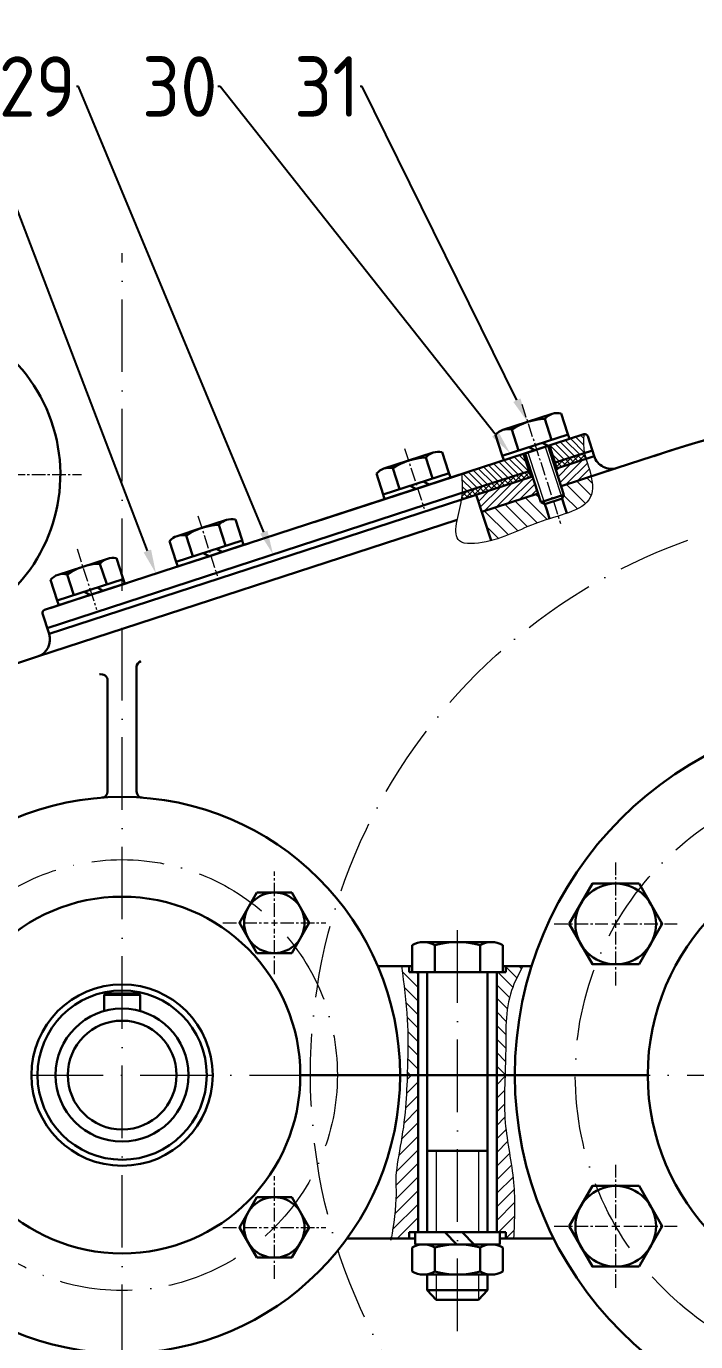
# Model space of a CAD drawing. Header units: millimetres. Extents: x -1 to 1843, y 0 to 1207.
# Drawn here: x 227.9 to 338.7, y 582.3 to 799.8 of the extents above; entities that cross this region are included whole.
import ezdxf
from ezdxf import colors
from ezdxf.entities.mleader import LeaderData, LeaderLine
from ezdxf.math import Vec2, Vec3

# ---------------------------------------------------------------- set-up
doc = ezdxf.new("R2010")
doc.units = ezdxf.units.MM
doc.linetypes.add('ACAD_ISO10W100', pattern=[18, 12, -3, 0, -3])
doc.linetypes.add('CENTER2', pattern=[1.125, 0.75, -0.125, 0.125, -0.125])
for name, color, linetype, lineweight in [('Axe', 7, 'ACAD_ISO10W100', 13), ('Hasuri', 7, 'Continuous', 13), ('Thick', 7, 'Continuous', 30), ('Thin', 7, 'Continuous', 13)]:
    doc.layers.add(name, color=color, linetype=linetype, lineweight=lineweight)
doc.styles.get("Standard").update_dxf_attribs({"font": 'isocp.shx'})
doc.dimstyles.get("Standard").update_dxf_attribs({"dimtxt": 1, "dimasz": 4, "dimexe": 0.18, "dimexo": 0.0625, "dimgap": 0.09, "dimtad": 1, "dimtoh": 1, "dimdec": 1, "dimzin": 0, "dimdsep": 46, "dimtxsty": 'Standard', "dimcen": 0.09, "dimadec": 0, "dimazin": 0, "dimtfac": 1, "dimtdec": 1, "dimtofl": 0, "dimtmove": 0, "dimatfit": 3, "dimfxl": 1, "dimtolj": 1, "dimtzin": 0, "dimarcsym": 1})
pattern_1 = [(135, (-192.2445669154448, -495.1066560263505), (-1.122532015133644, -1.122532015133644), [])]

# ---------------------------------------------------------------- blocks, each defined once
blk = doc.blocks.new('*U15')
at = {"layer": 'Axe', "color": 0, "linetype": 'CENTER2', "ltscale": 3, "transparency": 16777216}
for p, q in [((0, 5.4), (0, 30.5)), ((-30.5, 0), (-5.399999999999999, 0)), ((5.4, 0), (30.5, 0)), ((0, -30.5), (0, -5.399999999999999))]:
    blk.add_line(p, q, dxfattribs=at)
at = {"layer": 'Axe', "color": 0, "linetype": 'Continuous', "ltscale": 3, "transparency": 16777216}
for p, q in [((0, -2.7), (0, 2.7)), ((-2.7, 0), (2.7, 0))]:
    blk.add_line(p, q, dxfattribs=at)
blk = doc.blocks.new('*U25')
at = {"layer": 'Axe', "color": 0, "linetype": 'CENTER2', "ltscale": 3, "transparency": 16777216}
blk.add_line((-1.615517730385601, 5.006519408577021), (1.615517730385601, -5.006519408577135), dxfattribs=at)
blk = doc.blocks.new('*U26')
at = {"layer": 'Axe', "color": 0, "linetype": 'CENTER2', "ltscale": 3, "transparency": 16777216}
blk.add_line((-1.611282950494711, 4.951827578646411), (4.811352976137756, -14.7863479536767), dxfattribs=at)
blk = doc.blocks.new('*U27')
at = {"layer": 'Axe', "color": 0, "linetype": 'CENTER2', "ltscale": 3, "transparency": 16777216}
blk.add_line((-1.611282950494797, 4.951827578646269), (1.611282950494797, -4.951827578646269), dxfattribs=at)
blk = doc.blocks.new('*U28')
at = {"layer": 'Axe', "color": 0, "linetype": 'CENTER2', "ltscale": 3, "transparency": 16777216}
blk.add_line((-1.611282950494567, 4.951827578646439), (1.611282950494567, -4.951827578646439), dxfattribs=at)
blk = doc.blocks.new('*U29')
at = {"layer": 'Axe', "color": 0, "linetype": 'CENTER2', "ltscale": 3, "transparency": 16777216}
for p, q in [((0, 1), (0, 8.5)), ((-8.5, 0), (-1, 0)), ((1, 0), (8.5, 0)), ((0, -8.5), (0, -1))]:
    blk.add_line(p, q, dxfattribs=at)
at = {"layer": 'Axe', "color": 0, "linetype": 'Continuous', "ltscale": 3, "transparency": 16777216}
for p, q in [((-0.5, 0), (0.5, 0)), ((0, -0.5), (0, 0.5))]:
    blk.add_line(p, q, dxfattribs=at)
blk = doc.blocks.new('*U31')
at = {"layer": 'Axe', "color": 0, "linetype": 'CENTER2', "ltscale": 3, "transparency": 16777216}
for p, q in [((0, 1), (0, 8.5)), ((-8.5, 0), (-1, 0)), ((1, 0), (8.5, 0)), ((0, -8.5), (0, -1))]:
    blk.add_line(p, q, dxfattribs=at)
at = {"layer": 'Axe', "color": 0, "linetype": 'Continuous', "ltscale": 3, "transparency": 16777216}
for p, q in [((-0.5, 0), (0.5, 0)), ((0, -0.5), (0, 0.5))]:
    blk.add_line(p, q, dxfattribs=at)
blk = doc.blocks.new('*U35')
at = {"layer": 'Axe', "color": 0, "linetype": 'CENTER2', "ltscale": 3, "transparency": 16777216}
for p, q in [((0, 1.334716033798956), (0, 10.17358016899478)), ((-10.17358016899478, 0), (-1.334716033798955, 0)), ((1.334716033798956, 0), (10.17358016899478, 0)), ((0, -10.17358016899478), (0, -1.334716033798955))]:
    blk.add_line(p, q, dxfattribs=at)
at = {"layer": 'Axe', "color": 0, "linetype": 'Continuous', "ltscale": 3, "transparency": 16777216}
for p, q in [((-0.6673580168994779, 0), (0.6673580168994779, 0)), ((0, -0.6673580168994779), (0, 0.6673580168994779))]:
    blk.add_line(p, q, dxfattribs=at)
blk = doc.blocks.new('*U37')
at = {"layer": 'Axe', "color": 0, "linetype": 'CENTER2', "ltscale": 3, "transparency": 16777216}
for p, q in [((0, 1.334716033798956), (0, 10.17358016899478)), ((-10.17358016899478, 0), (-1.334716033798955, 0)), ((1.334716033798956, 0), (10.17358016899478, 0)), ((0, -10.17358016899478), (0, -1.334716033798955))]:
    blk.add_line(p, q, dxfattribs=at)
at = {"layer": 'Axe', "color": 0, "linetype": 'Continuous', "ltscale": 3, "transparency": 16777216}
for p, q in [((-0.6673580168994779, 0), (0.6673580168994779, 0)), ((0, -0.6673580168994779), (0, 0.6673580168994779))]:
    blk.add_line(p, q, dxfattribs=at)
blk = doc.blocks.new('*D70')
at = {"layer": 'Defpoints', "color": 0, "transparency": 16777216}
for p in [(506.0774330845552, 802.2925230239086), (146.6234330845552, 630.8622848696036), (506.0774330845552, 630.8622848696036)]:
    blk.add_point(p, dxfattribs=at)
at = {"layer": 'Thin', "color": 0, "lineweight": -2, "transparency": 16777216}
for p, q in [((146.6234330845552, 630.9247848696036), (146.6234330845552, 802.4725230239087)), ((150.6234330845552, 802.2925230239086), (502.0774330845552, 802.2925230239086)), ((506.0774330845552, 630.9247848696036), (506.0774330845552, 802.4725230239087))]:
    blk.add_line(p, q, dxfattribs=at)
at = {"layer": 'Thin', "color": 0, "transparency": 16777216}
for points in [[(150.6234330845552, 802.9591896905753), (150.6234330845552, 801.625856357242), (146.6234330845552, 802.2925230239086)], [(502.0774330845552, 802.9591896905753), (502.0774330845552, 801.625856357242), (506.0774330845552, 802.2925230239086)]]:
    blk.add_solid(points, dxfattribs=at)
at = {"layer": 'Thin', "color": 0, "transparency": 16777216, "insert": (326.3504330845552, 807.4916635423261), "char_height": 10, "attachment_point": 5}
blk.add_mtext('\\A1;{\\fArial|b0|i0|c0|p34;359.5}', dxfattribs=at)

msp = doc.modelspace()

# ---------------------------------------------------------------- hatches: boundary and pattern name
at = {"layer": 'Hasuri', "transparency": 33554687}
h = msp.add_hatch(dxfattribs=at)
h.set_pattern_fill('ANSI31', color=256, scale=0.25, angle=90)
h.set_pattern_definition([(135, (0, 0), (-0.5612660075668221, -0.5612660075668221), [])])
edge = h.paths.add_edge_path()
edge.add_line((310.2136320002685, 729.0998613837157), (299.9877439163129, 725.7724436047937))
edge.add_spline(control_points=[(299.9877439163129, 725.7724436047938), (300.0652443138713, 724.7665233577814), (300.1427447114298, 723.7606031107689), (300.0696606306604, 722.6442742019997)], knot_values=[41.55579461705796, 41.55579461705796, 41.55579461705796, 41.55579461705796, 44.76450767263875, 44.76450767263875, 44.76450767263875, 44.76450767263875], degree=3, periodic=0)
edge.add_line((300.0696606306604, 722.6442742019996), (302.0499295945315, 723.2886370292997))
edge.add_line((302.0499295945315, 723.2886370292997), (311.1419005023975, 726.2470877179729))
edge.add_line((311.1419005023975, 726.2470877179729), (310.2136320002685, 729.0998613837157))
edge = h.paths.add_edge_path()
edge.add_spline(control_points=[(320.2061041434258, 729.6953852684478), (320.1990303095045, 729.7423582962881), (320.1706877550665, 729.9448826225623), (320.1518625956787, 730.1496343038442), (320.1419433706276, 730.3078519442629)], knot_values=[2.024063919530851, 2.024063919530851, 2.024063919530851, 2.024063919530851, 2.169793258895696, 2.650995802774599, 2.650995802774599, 2.650995802774599, 2.650995802774599], degree=3, periodic=0)
edge.add_spline(control_points=[(320.1419433706276, 730.3078519442629), (320.1290563877121, 730.5134071180282), (320.1238156906218, 730.7207517512974), (320.1238595630483, 730.9293331318397)], knot_values=[1.398889177564091, 1.398889177564091, 1.398889177564091, 1.398889177564091, 2.024063919530851, 2.024063919530851, 2.024063919530851, 2.024063919530851], degree=3, periodic=0)
edge.add_spline(control_points=[(320.1238595630483, 730.9293331318397), (320.1239103847818, 731.1709533971211), (320.1310524966358, 731.4142332363174), (320.141614756587, 731.6583134924291)], knot_values=[0.6746879731776103, 0.6746879731776103, 0.6746879731776103, 0.6746879731776103, 1.398889177564091, 1.398889177564091, 1.398889177564091, 1.398889177564091], degree=3, periodic=0)
edge.add_spline(control_points=[(320.141614756587, 731.6583134924291), (320.1514548807341, 731.8857061179748), (320.1642634728274, 732.1137934537758), (320.1770720649207, 732.3418807895769)], knot_values=[0, 0, 0, 0, 0.6746879731776103, 0.6746879731776103, 0.6746879731776103, 0.6746879731776103], degree=3, periodic=0)
edge.add_line((320.1770720649207, 732.3418807895769), (317.7988426758249, 731.5680249946902))
edge.add_line((317.7988426758249, 731.5680249946902), (314.4927924988824, 730.4922641369094))
edge.add_line((314.4927924988824, 730.4922641369094), (315.4210610010121, 727.639490471167))
edge.add_line((315.4210610010121, 727.639490471167), (320.2927831188196, 729.2247077799885))
edge.add_spline(control_points=[(320.2927831188196, 729.2247077799884), (320.2591294952068, 729.3808601115763), (320.22987481697, 729.5375386858722), (320.2061041434258, 729.6953852684478)], knot_values=[2.650995802774599, 2.650995802774599, 2.650995802774599, 2.650995802774599, 3.140699772421872, 3.140699772421872, 3.140699772421872, 3.140699772421872], degree=3, periodic=0)
h = msp.add_hatch(dxfattribs=at)
h.set_pattern_fill('ANSI37', color=256, scale=0.2, angle=90)
h.set_pattern_definition([(135, (0, 0), (-0.4490128060534577, -0.4490128060534577), []), (225, (0, 0), (0.4490128060534576, -0.4490128060534577), [])])
edge = h.paths.add_edge_path()
edge.add_line((311.1419005023975, 726.2470877179729), (302.0499295945315, 723.2886370292997))
edge.add_line((302.0499295945315, 723.2886370292997), (300.0696606306604, 722.6442742019996))
edge.add_spline(control_points=[(300.0696606306604, 722.6442742019996), (300.0466616204253, 722.292973895172), (300.0087500254698, 721.9307396691208), (299.9512329676046, 721.5541307017484)], knot_values=[40.54603676514439, 40.54603676514439, 40.54603676514439, 40.54603676514439, 41.55579461705715, 41.55579461705796, 41.55579461705796, 41.55579461705796], degree=3, periodic=0)
edge.add_line((299.9512329676047, 721.5541307017489), (302.3593524285746, 722.3377124740521))
edge.add_line((302.3593524285746, 722.3377124740521), (311.4513233364406, 725.2961631627253))
edge.add_line((311.4513233364406, 725.2961631627253), (311.1419005023975, 726.2470877179729))
edge = h.paths.add_edge_path()
edge.add_spline(control_points=[(320.5486135524112, 728.256344709391), (320.4509089597569, 728.5806704558795), (320.3624267570743, 728.9015622958993), (320.2927831188197, 729.2247077799884)], knot_values=[3.140699772421872, 3.140699772421872, 3.140699772421872, 3.140699772421872, 4.154105238244142, 4.154105238244142, 4.154105238244142, 4.154105238244142], degree=3, periodic=0)
edge.add_line((320.2927831188196, 729.2247077799885), (315.4210610010121, 727.639490471167))
edge.add_line((315.4210610010121, 727.639490471167), (315.7304838350556, 726.6885659159191))
edge.add_line((315.7304838350556, 726.6885659159191), (320.5486135524049, 728.2563447094125))
h = msp.add_hatch(dxfattribs=at)
h.set_pattern_fill('ANSI31', color=256, scale=0.29)
h.set_pattern_definition([(45, (-192.2445669154448, -495.1066560263505), (-0.6510685687775137, 0.6510685687775137), [])])
h.paths.add_polyline_path([(311.6890544752524, 725.373518871236), (302.3593524285746, 722.3377124740518), (303.2876209307037, 719.4849388083092), (312.6173229773815, 722.5207452054931)])
edge = h.paths.add_edge_path()
edge.add_spline(control_points=[(321.3848029480754, 725.3736092786487), (321.2535394201103, 725.9683999853771), (320.9625474875662, 726.9684206139309), (320.6587691041435, 727.8906885966651), (320.5486135524112, 728.256344709391)], knot_values=[4.154105238244228, 4.154105238244228, 4.154105238244228, 4.154105238244228, 5.859330145824471, 7.001878670755911, 7.001878670755911, 7.001878670755911, 7.001878670755911], degree=3, periodic=0)
edge.add_line((320.5486135524046, 728.2563447094124), (315.4927526962427, 726.6112102074082))
edge.add_line((315.4927526962427, 726.6112102074082), (316.4210211983719, 723.7584365416653))
edge.add_line((316.4210211983719, 723.7584365416653), (321.3848029480754, 725.3736092786489))
h = msp.add_hatch(dxfattribs=at)
h.set_pattern_fill('ANSI31', color=256, scale=0.5, angle=90)
h.set_pattern_definition(pattern_1)
edge = h.paths.add_edge_path()
edge.add_line((314.0210537571343, 719.8226829567723), (313.390880062489, 720.1434338173744))
edge.add_line((313.390880062489, 720.1434338173744), (312.6173229773815, 722.5207452054931))
edge.add_line((312.6173229773815, 722.5207452054931), (303.2876209307037, 719.4849388083092))
edge.add_line((303.2876209307037, 719.4849388083092), (304.8258554159802, 714.7576052606671))
edge.add_spline(control_points=[(304.8258554159801, 714.7576052606671), (308.0249885558196, 715.5729877575193), (310.4369781012227, 717.1032895973758), (314.0839932511975, 718.2374029853188), (314.4961762466351, 718.3625268457536)], knot_values=[18.2220987055306, 18.2220987055306, 18.2220987055306, 18.2220987055306, 27.35692501569666, 28.49831829840879, 28.49831829840879, 28.49831829840879, 28.49831829840879], degree=3, periodic=0)
edge.add_line((314.496176246635, 718.3625268457536), (314.4323031662685, 718.5588228971671))
edge.add_line((314.4323031662685, 718.5588228971671), (314.0210537571343, 719.8226829567723))
edge = h.paths.add_edge_path()
edge.add_spline(control_points=[(317.3579644780539, 719.2630916010562), (319.2863761819514, 719.9479852918639), (321.8904617597806, 721.3280722874724), (321.6244194005632, 724.2878420337142), (321.3848029480754, 725.3736092786487)], knot_values=[7.001878670755911, 7.001878670755911, 7.001878670755911, 7.001878670755911, 12.48035590761282, 15.59317749166373, 15.59317749166373, 15.59317749166373, 15.59317749166373], degree=3, periodic=0)
edge.add_line((321.3848029480754, 725.3736092786489), (316.4210211983719, 723.7584365416653))
edge.add_line((316.4210211983719, 723.7584365416653), (317.1945782834792, 721.3811251535467))
edge.add_line((317.1945782834792, 721.3811251535467), (316.873827422877, 720.7509514589012))
edge.add_line((316.873827422877, 720.7509514589012), (317.3579644780541, 719.2630916010562))
h = msp.add_hatch(dxfattribs=at)
h.set_pattern_fill('ANSI31', color=256, scale=0.5, angle=90)
h.set_pattern_definition(pattern_1)
edge = h.paths.add_edge_path()
edge.add_line((153.6234330845546, 634.3622848696036), (152.1234330845546, 634.3622848696036))
edge.add_line((152.1234330845546, 634.3622848696036), (152.1234330845546, 635.3622848696036))
edge.add_line((152.1234330845546, 635.3622848696036), (149.6234330845549, 635.3622848696036))
edge.add_spline(control_points=[(149.6234330845549, 635.3622848696036), (149.3107054050763, 633.6469793388358), (148.7665733624867, 630.6624251616106), (148.8294979913315, 627.6470764865587), (148.8945018482474, 626.3622848696036)], knot_values=[0, 0, 0, 0, 5.208588784026047, 9.062709315614361, 9.062709315614361, 9.062709315614361, 9.062709315614361], degree=3, periodic=0)
edge.add_line((148.8945018482474, 626.3622848696036), (153.6234330845546, 626.3622848696034))
edge.add_line((153.6234330845546, 626.3622848696034), (153.6234330845546, 634.3622848696036))
edge = h.paths.add_edge_path()
edge.add_spline(control_points=[(175.2520630752362, 626.3622848696036), (175.8838044820901, 627.6870523819068), (178.7164980890245, 630.4682675582605), (176.9011443566269, 633.6674625998837), (175.9394330845548, 635.3622848696036)], knot_values=[0, 0, 0, 1.083577672034153e-13, 4.626848640958112, 9.839443724953172, 9.839443724953172, 9.839443724953172, 9.839443724953172], degree=3, periodic=0)
edge.add_line((175.9394330845548, 635.3622848696036), (168.1234330845546, 635.3622848696036))
edge.add_line((168.1234330845546, 635.3622848696036), (168.1234330845546, 634.3622848696036))
edge.add_line((168.1234330845546, 634.3622848696036), (166.6234330845546, 634.3622848696036))
edge.add_line((166.6234330845546, 634.3622848696036), (166.6234330845546, 626.3622848696032))
edge.add_line((166.6234330845546, 626.3622848696032), (173.6234330845552, 626.3622848696036))
edge.add_line((173.6234330845552, 626.3622848696036), (175.2520630752362, 626.3622848696036))
edge = h.paths.add_edge_path()
edge.add_line((292.7554330845545, 643.3622848696036), (291.2554330845545, 643.3622848696036))
edge.add_line((291.2554330845545, 643.3622848696036), (291.2554330845545, 644.3622848696036))
edge.add_line((291.2554330845545, 644.3622848696036), (289.9913701940924, 644.3622848696036))
edge.add_spline(control_points=[(289.9913701940924, 644.3622848696036), (290.3916557821329, 641.4373198837268), (291.1501767387756, 635.89465907974), (291.0430763024822, 629.8815393659913), (290.9576239032539, 626.7973672393364), (290.9442337587044, 626.3622848696039)], knot_values=[0, 0, 0, 0, 8.837815718375111, 16.7472140732022, 18.04695062517023, 18.04695062517023, 18.04695062517023, 18.04695062517023], degree=3, periodic=0)
edge.add_line((290.9442337587044, 626.3622848696036), (292.7554330845545, 626.3622848696036))
edge.add_line((292.7554330845545, 626.3622848696036), (292.7554330845545, 643.3622848696036))
edge = h.paths.add_edge_path()
edge.add_spline(control_points=[(307.1315512771963, 626.3622848696039), (307.1720259339444, 627.5004761823161), (307.3406735844939, 632.2135290686317), (307.014074170876, 638.5797934519435), (309.3910782413849, 643.0483625639549), (310.0900041370288, 644.3622848696036)], knot_values=[0, 0, 0, 0, 3.399789865112016, 14.00874561495439, 18.42741574032176, 18.42741574032176, 18.42741574032176, 18.42741574032176], degree=3, periodic=0)
edge.add_line((310.0900041370288, 644.3622848696036), (307.2554330845545, 644.3622848696034))
edge.add_line((307.2554330845545, 644.3622848696034), (307.2554330845545, 643.3622848696036))
edge.add_line((307.2554330845545, 643.3622848696036), (305.7554330845545, 643.3622848696036))
edge.add_line((305.7554330845545, 643.3622848696036), (305.7554330845545, 626.3622848696036))
edge.add_line((305.7554330845545, 626.3622848696036), (307.1315512771963, 626.3622848696036))
h = msp.add_hatch(dxfattribs=at)
h.set_pattern_fill('ANSI31', color=256, scale=0.5)
h.set_pattern_definition([(45, (-192.2445669154448, -495.1066560263505), (-1.122532015133644, 1.122532015133644), [])])
edge = h.paths.add_edge_path()
edge.add_line((153.6234330845546, 626.3622848696034), (148.8945018482474, 626.3622848696036))
edge.add_spline(control_points=[(148.8945018482474, 626.3622848696036), (148.9721686240745, 624.8272125333922), (149.2951330172202, 621.0702546534785), (149.215987670117, 617.3242246564278), (149.1692542637276, 615.1122848696036)], knot_values=[9.062709315614361, 9.062709315614361, 9.062709315614361, 9.062709315614361, 13.66762246292129, 20.30725195634764, 20.30725195634764, 20.30725195634764, 20.30725195634764], degree=3, periodic=0)
edge.add_line((149.1692542637275, 615.1122848696036), (152.1234330845546, 615.1122848696036))
edge.add_line((152.1234330845546, 615.1122848696036), (152.1234330845546, 616.1122848696036))
edge.add_line((152.1234330845546, 616.1122848696036), (153.6234330845546, 616.1122848696036))
edge.add_line((153.6234330845546, 616.1122848696036), (153.6234330845546, 626.3622848696034))
edge = h.paths.add_edge_path()
edge.add_spline(control_points=[(175.5355493324559, 615.1122848696036), (177.1515737715718, 615.3346166927665), (175.1021759180452, 621.3717615592664), (174.4346404179128, 624.648142075584), (175.2520630752362, 626.3622848696036)], knot_values=[9.839443724953064, 9.839443724953064, 9.839443724953064, 9.83944372495315, 15.10938868145998, 21.09615932858202, 21.09615932858202, 21.09615932858202, 21.09615932858213], degree=3, periodic=0)
edge.add_line((175.2520630752362, 626.3622848696036), (173.6234330845552, 626.3622848696036))
edge.add_line((173.6234330845552, 626.3622848696036), (166.6234330845546, 626.3622848696036))
edge.add_line((166.6234330845546, 626.3622848696036), (166.6234330845546, 616.1122848696036))
edge.add_line((166.6234330845546, 616.1122848696036), (168.1234330845546, 616.1122848696036))
edge.add_line((168.1234330845546, 616.1122848696036), (168.1234330845546, 615.1122848696039))
edge.add_line((168.1234330845546, 615.1122848696039), (175.535549332456, 615.1122848696036))
edge = h.paths.add_edge_path()
edge.add_line((292.7554330845545, 626.3622848696036), (290.9442337587044, 626.3622848696036))
edge.add_spline(control_points=[(290.9442337587044, 626.3622848696039), (290.8966243249518, 624.815324328428), (290.7420030540588, 621.1085138646117), (290.0799016609784, 615.7172353975968), (288.7457007342359, 609.1983738175643), (289.3821586788987, 606.2445103716043), (288.4390426651056, 600.124439833904), (288.2908767288228, 599.3424636827322)], knot_values=[18.04695062517023, 18.04695062517023, 18.04695062517023, 18.04695062517023, 22.66823914360463, 29.13892824742136, 34.85476052907098, 40.62611314080496, 43.77575413076018, 43.77575413076018, 43.77575413076018, 43.77575413076018], degree=3, periodic=0)
edge.add_line((288.2908767288226, 599.342463682731), (291.2554330845552, 599.3478228622196))
edge.add_line((291.2554330845552, 599.3478228622196), (291.2554330845552, 600.3622848696036))
edge.add_line((291.2554330845552, 600.3622848696036), (292.7554330845545, 600.3622848696036))
edge.add_line((292.7554330845545, 600.3622848696036), (292.7554330845545, 626.3622848696036))
edge = h.paths.add_edge_path()
edge.add_spline(control_points=[(308.5442522371485, 599.3645797473498), (308.6831102510488, 602.4591099799682), (308.97143856736, 608.8846713622916), (306.830364116038, 617.8051555626914), (307.0375144750766, 623.7178678480113), (307.1315512771963, 626.3622848696039)], knot_values=[18.42741574032176, 18.42741574032176, 18.42741574032176, 18.42741574032176, 27.68719959910817, 37.65466676036804, 45.55356924602785, 45.55356924602785, 45.55356924602785, 45.55356924602785], degree=3, periodic=0)
edge.add_line((307.1315512771963, 626.3622848696036), (305.7554330845545, 626.3622848696036))
edge.add_line((305.7554330845545, 626.3622848696036), (305.7554330845545, 600.3622848696036))
edge.add_line((305.7554330845545, 600.3622848696036), (307.2554330845552, 600.3622848696036))
edge.add_line((307.2554330845552, 600.3622848696036), (307.2554330845552, 599.3642613341754))
edge.add_line((307.2554330845552, 599.3642613341754), (308.5442522371485, 599.3645797473498))

# ---------------------------------------------------------------- linework, layer by layer
at = {"layer": 'Axe'}
for p, q in [((243.7554330845552, 489.2313328484772), (243.7554330845552, 762.2781401755813)), ((292.3131716695361, 723.2809717744458), (292.3169804658609, 723.2748979508764)), ((258.0799007903049, 712.1417540146778), (258.0837095866297, 712.1356801911083)), ((238.3883924066807, 705.7353257667551), (238.3922012030055, 705.7292519431857)), ((299.2554330845552, 584.0221747652238), (299.2554330845552, 653.3076379925621)), ((138.14498933266, 626.3622848696036), (529.602238640323, 626.3622848696036))]:
    msp.add_line(p, q, dxfattribs=at)
for centre, radius in [((368.7554330845552, 626.3622848696036), 93.822), ((368.7554330845552, 626.3622848696036), 50), ((243.7554330845552, 626.3622848696036), 35.632)]:
    msp.add_circle(centre, radius, dxfattribs=at)
at = {"layer": 'Thick'}
for p, q in [((310.8628560726394, 734.3762557156791), (314.9470788923262, 735.7052273914625)), ((316.4331885924522, 735.7649809364503), (317.4897946551404, 732.5177976658907)), ((310.8628560726394, 734.3762557156791), (306.7786332529523, 733.0472840398962)), ((308.2647429530782, 733.1070375848841), (309.3855229779123, 729.662633586899)), ((313.7103733793275, 734.8789998192616), (314.8311534041616, 731.4345958212766)), ((320.1770720649207, 732.3418807895769), (230.9184880940971, 703.2978900097523)), ((305.5419277399536, 732.2210564676953), (306.5985338026418, 728.9738731971355)), ((306.6627077647877, 728.7766524697101), (317.5539686172863, 732.3205769384654)), ((313.265131646947, 730.9250255429442), (314.2495915491874, 730.4121060161224)), ((317.4879607936552, 732.5234335263552), (317.7988426758251, 731.5680249946895)), ((320.1770720649207, 732.3418807895769), (317.7988426758249, 731.5680249946902)), ((320.8072457595659, 732.0211299289745), (321.8902256787167, 728.6928939856075)), ((291.1722254807031, 727.9753230953801), (295.2564483003899, 729.3042947711634)), ((296.7425580005158, 729.3640483161513), (297.7991640632041, 726.1168650455917)), ((306.5985338026418, 728.9738731971354), (306.9075818233262, 728.024100525935)), ((310.2136320002685, 729.0998613837157), (311.4513233364405, 725.2961631627254)), ((313.0818320418045, 721.093206488575), (310.4513631390804, 729.1772170922263)), ((310.451737952439, 729.1760652081792), (314.2554361734292, 730.4137565443515)), ((311.0968606757227, 730.2194884472968), (312.0813205779632, 729.7065689204746)), ((314.2550613600707, 730.4149084283986), (316.8855302627949, 722.3308978247474)), ((314.4927924988822, 730.4922641369099), (315.7304838350553, 726.6885659159198)), ((321.5808028446735, 729.6438185408556), (315.4210610010122, 727.639490471167)), ((333.5411444507569, 729.3291803264228), (325.6712678465884, 726.768388821994)), ((291.1722254807031, 727.9753230953801), (287.088002661016, 726.6463514195972)), ((288.5741123611419, 726.706104964585), (289.6307184238301, 723.4589216940254)), ((294.0197427873911, 728.4780671989625), (295.0763488500794, 725.2308839284029)), ((321.8902256787165, 728.692893985608), (315.4927526962429, 726.611210207408)), ((316.4210211983718, 723.7584365416652), (325.6712678465884, 726.768388821994)), ((321.8902256787167, 728.6928939856075), (321.8902256787165, 728.692893985608)), ((275.5477800795089, 717.8198853996646), (301.1216610924025, 726.1414106950424)), ((285.8512971480172, 725.8201238473963), (286.9569962555557, 722.3645800625211)), ((286.9569962555557, 722.3645800625211), (297.8651718868353, 725.9140084577012)), ((299.083659453708, 725.4772395601124), (292.427187566975, 723.3112797218113)), ((292.4271875669755, 723.3112797218114), (297.7761381902429, 725.0517831633036)), ((298.4730879737905, 725.2795873295511), (292.6644155191246, 723.3894942795482)), ((293.576334916497, 724.5184570621802), (294.5607948187362, 724.0055375353588)), ((295.0763488500794, 725.2308839284029), (295.1423566737107, 725.0280273405124)), ((297.7991640632041, 726.1168650455917), (298.1100459453739, 725.1614565139259)), ((311.1419005023974, 726.2470877179729), (302.0499295945315, 723.2886370292997)), ((311.6890544752525, 725.373518871236), (302.3593524285745, 722.3377124740518)), ((302.0499295945315, 723.2886370292997), (231.3712943186025, 700.2904049269882)), ((302.3593524285746, 722.3377124740521), (231.6807171526455, 699.3394803717406)), ((286.8557430644587, 721.4994012295456), (292.6644155191246, 723.3894942795482)), ((286.9569962555557, 722.3645800625211), (287.2021711963203, 721.6111034413614)), ((292.4271875669755, 723.3112797218114), (287.0782369437079, 721.5707762803197)), ((289.6307184238301, 723.4589216940254), (289.6967262474615, 723.2560651061348)), ((291.4080639452728, 723.8129199665325), (292.3925238475121, 723.3000004397111)), ((302.3593524285746, 722.3377124740518), (304.8258554159802, 714.7576052606669)), ((303.2876209307038, 719.4849388083092), (312.6173229773815, 722.5207452054932)), ((313.0818320418045, 721.093206488575), (316.8855302627948, 722.3308978247472)), ((316.5647794021925, 721.7007241301018), (316.8855302627948, 722.3308978247472)), ((287.2190859751013, 721.6166073677862), (287.2187850928754, 721.6175320451708)), ((313.0818320418045, 721.093206488575), (313.7120057364498, 720.7724556279728)), ((316.5647794021925, 721.7007241301018), (313.7120057364498, 720.7724556279728)), ((313.7120057364498, 720.7724556279728), (314.0210537571343, 719.8226829567723)), ((316.5647794021925, 721.7007241301018), (316.873827422877, 720.7509514589012)), ((316.873827422877, 720.7509514589012), (317.3532865305841, 719.2774679644915)), ((229.756211989032, 695.5584382038685), (299.2360710460946, 718.1665986301693)), ((256.9389546014719, 716.836105335612), (261.0231774211587, 718.1650770113954)), ((262.5092871212846, 718.2248305563833), (263.5658931839729, 714.9776472858237)), ((314.0210537571343, 719.8226829567723), (314.4323031662685, 718.5588228971671)), ((314.4323031662685, 718.5588228971671), (314.4961762466351, 718.3625268457533)), ((317.3532865305841, 719.2774679644915), (317.357964478054, 719.2630916010564)), ((256.9389546014719, 716.836105335612), (252.8547317817848, 715.5071336598292)), ((259.7864719081599, 717.3388494391945), (260.8430779708482, 714.0916661686349)), ((251.6180262687861, 714.6809060876283), (252.7237253763245, 711.2253623027531)), ((252.7237253763245, 711.2253623027531), (263.6319010076041, 714.7747906979332)), ((254.3408414819107, 715.566887204817), (255.3974475445989, 712.3197039342574)), ((264.8503885744768, 714.3380218003443), (258.1939166877438, 712.1720619620432)), ((258.1939166877443, 712.1720619620434), (263.5428673110117, 713.9125654035356)), ((264.2398170945593, 714.140369569783), (258.4311446398934, 712.2502765197802)), ((260.8430779708482, 714.0916661686349), (260.9090857944794, 713.8888095807444)), ((263.5658931839729, 714.9776472858237), (263.8767750661427, 714.0222387541579)), ((237.2474462178477, 710.4296770876894), (241.3316690375345, 711.7586487634727)), ((242.8177787376605, 711.8184023084606), (243.8743848003487, 708.571219037901)), ((252.6224721852275, 710.3601834697776), (258.4311446398934, 712.2502765197802)), ((258.1939166877443, 712.1720619620434), (252.8449660644767, 710.4315585205517)), ((255.3974475445989, 712.3197039342574), (255.4634553682302, 712.1168473463667)), ((257.1747930660416, 712.6737022067645), (258.1592529682808, 712.160782679943)), ((259.3430640372658, 713.3792393024122), (260.327523939505, 712.8663197755908)), ((237.2474462178477, 710.4296770876894), (233.1632233981606, 709.1007054119065)), ((234.6493330982865, 709.1604589568943), (235.7059391609747, 705.9132756863347)), ((240.0949635245358, 710.9324211912718), (241.151569587224, 707.6852379207122)), ((252.7237253763245, 711.2253623027531), (252.968900317089, 710.4718856815933)), ((252.9858150958701, 710.4773896080181), (252.9855142136441, 710.4783142854028)), ((231.9265178851619, 708.2744778397056), (233.0322169927003, 704.8189340548304)), ((233.0322169927003, 704.8189340548304), (243.9403926239799, 708.3683624500105)), ((245.1588801908526, 707.9315935524216), (238.5024083041196, 705.7656337141206)), ((238.5024083041201, 705.7656337141207), (243.8513589273875, 707.5061371556129)), ((244.5483087109351, 707.7339413218604), (238.7396362562692, 705.8438482718575)), ((239.6515556536417, 706.9728110544895), (240.6360155558808, 706.4598915276681)), ((241.151569587224, 707.6852379207122), (241.2175774108553, 707.4823813328217)), ((243.8743848003487, 708.571219037901), (244.1852666825185, 707.6158105062352)), ((231.8459364173867, 703.5996738758193), (238.5024083041196, 705.7656337141206)), ((232.9309638016033, 703.9537552218549), (238.7396362562692, 705.8438482718575)), ((233.0322169927003, 704.8189340548304), (233.2773919334649, 704.0654574336706)), ((238.5024083041201, 705.7656337141207), (233.1534576808525, 704.025130272629)), ((235.7059391609747, 705.9132756863347), (235.771946984606, 705.710419098444)), ((237.4832846824174, 706.2672739588418), (238.4677445846567, 705.7543544320204)), ((230.5977372334949, 702.6677163151071), (231.6807171526456, 699.3394803717404)), ((230.9184880940971, 703.2978900097523), (233.2943067122459, 704.0709613600955)), ((233.2943067122459, 704.0709613600955), (233.29400583002, 704.0718860374801)), ((229.756211989032, 695.5584382038685), (222.0549908874501, 693.052525778226)), ((246.1554330845552, 673.2391448327028), (246.1554330845552, 693.8587411147957)), ((241.3554330845552, 673.2391448327028), (241.3554330845552, 691.6460784383705)), ((299.2554330845545, 648.3622848696036), (293.6304330845545, 648.3622848696039)), ((299.2554330845545, 648.3622848696036), (304.8804330845544, 648.3622848696039)), ((291.7554330845545, 647.8344713058711), (291.7554330845545, 643.3622848696036)), ((295.5054330845545, 647.8344713058711), (295.5054330845545, 643.3622848696036)), ((303.0054330845545, 647.8344713058711), (303.0054330845545, 643.3622848696036)), ((306.7554330845545, 647.8344713058711), (306.7554330845545, 643.3622848696036)), ((286.0874540615886, 644.3622848696036), (291.7554330845545, 644.3622848696036)), ((291.2554330845545, 644.3622848696036), (291.2554330845545, 643.3622848696036)), ((291.2554330845545, 644.3622848696036), (291.7554330845545, 644.3622848696036)), ((306.7554330845545, 644.3622848696036), (307.2554330845545, 644.3622848696036)), ((306.7554330845545, 644.3622848696034), (311.5190809995385, 644.3622848696036)), ((307.2554330845545, 644.3622848696036), (307.2554330845545, 643.3622848696036)), ((291.2554330845545, 643.3622848696036), (299.2554330845545, 643.3622848696036)), ((292.7554330845545, 643.3622848696036), (292.7554330845545, 600.3622848696036)), ((294.2554330845545, 643.3622848696036), (294.2554330845545, 600.3622848696036)), ((307.2554330845545, 643.3622848696036), (299.2554330845545, 643.3622848696036)), ((304.2554330845545, 643.3622848696036), (304.2554330845545, 600.3622848696036)), ((305.7554330845545, 643.3622848696036), (305.7554330845545, 600.3622848696036)), ((240.766654851468, 639.6122949434011), (241.0144105704353, 639.8622848696034)), ((240.766654851468, 639.6122949434011), (240.7905091486085, 636.9551705035587)), ((240.766654851468, 639.6122949434011), (246.7554330845552, 639.6122848696034)), ((246.5054330845552, 639.8622848696034), (241.0144105704353, 639.8622848696034)), ((246.5054330845552, 639.8622848696034), (246.7554330845552, 639.6122848696034)), ((246.7554330845552, 636.945290113862), (246.7554330845552, 639.6122848696034)), ((246.725377782937, 634.8622848696034), (246.7554330845552, 634.8622848696034)), ((246.7253777829374, 634.8622848696034), (246.7554330845552, 634.8622848696034)), ((246.7554330845552, 634.8517658382236), (246.7554330845552, 634.8622848696034)), ((273.2554330845552, 626.3622848696036), (330.7554330845552, 626.3622848696036)), ((294.2554330845552, 613.8223641463603), (304.2554330845552, 613.8223641463603)), ((243.7673378913867, 608.3622848696036), (243.7554330845552, 608.3622848696034)), ((299.2554330845552, 600.3622848696036), (291.2554330845552, 600.3622848696036)), ((291.2554330845552, 600.3622848696036), (291.2554330845552, 599.3622848696036)), ((292.2554330845552, 600.3622848696036), (292.2554330845552, 598.3622848696036)), ((297.1816413092106, 600.3622848696036), (299.1439715015845, 598.3622848696039)), ((299.2554330845552, 600.3622848696036), (307.2554330845552, 600.3622848696036)), ((300.0593297607606, 600.3622848696036), (302.0216599531345, 598.3622848696039)), ((306.2554330845552, 600.3622848696036), (306.2554330845552, 598.3622848696036)), ((307.2554330845552, 600.3622848696036), (307.2554330845552, 599.3622848696036)), ((292.2554330845552, 599.3496306131426), (280.9739001548939, 599.3292364115753)), ((292.2554330845552, 598.3622848696036), (299.2554330845552, 598.3622848696036)), ((299.2554330845557, 598.3622848696036), (293.6304330845557, 598.3622848696039)), ((306.2554330845552, 598.3622848696036), (299.2554330845552, 598.3622848696036)), ((299.2554330845557, 598.3622848696036), (304.8804330845556, 598.3622848696039)), ((306.2554330845552, 599.364014276104), (315.1717384925412, 599.3662171213227)), ((291.7554330845557, 597.8344713058711), (291.7554330845557, 593.8900984333361)), ((295.5054330845557, 597.8344713058711), (295.5054330845557, 593.8900984333361)), ((303.0054330845556, 597.8344713058711), (303.0054330845557, 593.8900984333361)), ((306.7554330845557, 597.8344713058711), (306.7554330845557, 593.8900984333361)), ((293.6304330845557, 593.3622848696036), (299.2554330845557, 593.3622848696036)), ((299.2554330845557, 593.3622848696036), (293.6304330845557, 593.3622848696034)), ((294.2554330845552, 593.3622848696036), (294.2554330845552, 590.8056134244191)), ((304.8804330845556, 593.3622848696036), (299.2554330845557, 593.3622848696036)), ((299.2554330845557, 593.3622848696036), (304.8804330845556, 593.3622848696034)), ((304.2554330845552, 593.3622848696036), (304.2554330845552, 590.8056134244191)), ((294.2554330845552, 590.8056134244191), (304.2554330845552, 590.8056134244191)), ((294.2554330845552, 590.8056134244191), (295.7554330845552, 589.2136069676828)), ((302.7554330845552, 589.2136069676828), (304.2554330845552, 590.8056134244191)), ((295.7554330845552, 589.2136069676828), (302.7554330845552, 589.2136069676828))]:
    msp.add_line(p, q, dxfattribs=at)
for points in [[(329.3071562023608, 658.0358650385986), (333.1601495093885, 651.3622848696039), (329.3071562023608, 644.6887047006087), (321.6011695883054, 644.6887047006087), (317.7481762812777, 651.3622848696039), (321.6011695883054, 658.0358650385986)], [(266.0702622661417, 656.5519605903069), (263.1835109201936, 651.5519605903069), (266.0702622661417, 646.5519605903069), (271.843764958038, 646.5519605903069), (274.7305163039861, 651.5519605903069), (271.843764958038, 656.5519605903069)], [(329.3071562023608, 594.6887047006087), (333.1601495093885, 601.3622848696034), (329.3071562023608, 608.0358650385986), (321.6011695883054, 608.0358650385986), (317.7481762812777, 601.3622848696034), (321.6011695883054, 594.6887047006087)], [(266.0702622661417, 596.1726091489004), (263.1835109201936, 601.1726091489004), (266.0702622661417, 606.1726091489004), (271.843764958038, 606.1726091489004), (274.7305163039861, 601.1726091489004), (271.843764958038, 596.1726091489004)]]:
    msp.add_lwpolyline(points, close=True, dxfattribs=at)
for centre, radius in [((368.7554330845552, 626.3622848696036), 60), ((243.7554330845552, 626.3622848696036), 46), ((368.7554330845552, 626.3622848696036), 38), ((325.4541628953333, 651.3622848696039), 6.673580168994778), ((243.7554330845552, 626.3622848696036), 29.5), ((268.9570136120897, 651.5519605903069), 5), ((243.7554330845552, 626.3622848696036), 15), ((243.7673378913867, 626.3622848696036), 14), ((243.7554330845552, 626.3622848696036), 11), ((243.7673378913867, 626.3622848696036), 9), ((325.4541628953333, 601.3622848696034), 6.673580168994778), ((268.9570136120897, 601.1726091489004), 5)]:
    msp.add_circle(centre, radius, dxfattribs=at)
at = {"layer": 'Thick', "linetype": 'ByBlock'}
msp.add_arc((206.5418193141091, 725.6596715894605), 27, 303.7489885958882, 236.2510114041114, dxfattribs=at)
at = {"layer": 'Thick'}
for centre, radius, start, end in [((315.7962677114178, 733.0954830181573), 2.74442841853604, 76.58056916830934, 139.468333315812), ((307.6278220720441, 730.4375396665909), 2.74442841853621, 76.58056916831268, 139.4683333158074), ((314.0725582086608, 724.5121337428683), 10.37319093126505, 92.00091571957135, 124.0479867645481), ((368.7554330845552, 626.3622848696036), 108.822, 64.11181986641867, 109.8734254700819), ((368.7554330845552, 626.3622848696036), 108.8219999999999, 64.11181986641867, 108.8804938682009), ((320.3317834819422, 731.866418511953), 0.5, 18.02445124205879, 108.0244512420588), ((296.1056371194816, 726.6945503978583), 2.74442841853604, 76.58056916830934, 139.468333315812), ((287.9371914801078, 724.0366070462918), 2.74442841853621, 76.58056916831269, 139.4683333158074), ((294.3819276167245, 718.1112011225692), 10.37319093126505, 92.00091571957135, 124.0479867645482), ((324.7429993444593, 729.6211624877367), 3, 198.0244512420593, 288.0244512420601), ((261.8723662402504, 715.5553326380902), 2.74442841853604, 76.58056916830934, 139.468333315812), ((260.1486567374933, 706.9719833628012), 10.37319093126505, 92.00091571957135, 124.0479867645482), ((253.7039206008766, 712.8973892865238), 2.74442841853621, 76.58056916831268, 139.4683333158073), ((242.1808578566261, 709.1489043901676), 2.74442841853604, 76.58056916830934, 139.468333315812), ((234.0124122172524, 706.4909610386011), 2.74442841853621, 76.58056916831268, 139.4683333158074), ((240.4571483538691, 700.5655551148785), 10.37319093126505, 92.00091571957135, 124.0479867645481), ((231.0731995111186, 702.8224277321285), 0.5, 108.0244512420588, 198.0244512420593), ((228.8279434869029, 698.4112118696112), 3, 288.0244512420601, 18.0244512420593), ((247.1554330845552, 693.8587411147957), 1, 108.0244512420588, 180), ((240.3554330845552, 691.6460784383705), 1, 0, 108.0244512420588), ((240.3554330845553, 673.2391448327028), 1, 274.1484246629904, 0), ((247.1554330845552, 673.2391448327028), 1, 180, 265.8515753370097), ((293.6304330845545, 644.76801179785), 3.594273071753614, 58.55611792625118, 121.4438820737474), ((299.2554330845546, 634.7769129281883), 13.58537194141537, 73.97646447751086, 106.0235355224892), ((304.8804330845544, 644.7680117978502), 3.594273071753391, 58.55611792625118, 121.4438820737498), ((293.6304330845557, 594.76801179785), 3.594273071753614, 58.55611792625118, 121.4438820737474), ((299.2554330845558, 584.7769129281883), 13.58537194141537, 73.97646447751086, 106.0235355224892), ((304.8804330845556, 594.7680117978502), 3.594273071753391, 58.55611792625118, 121.4438820737498), ((293.6304330845557, 596.9565579413572), 3.594273071753614, 238.5561179262527, 301.4438820737474), ((299.2554330845558, 606.947656811019), 13.58537194141537, 253.9764644775126, 286.0235355224875), ((304.8804330845556, 596.956557941357), 3.594273071753391, 238.5561179262512, 301.4438820737474)]:
    msp.add_arc(centre, radius, start, end, dxfattribs=at)
at = {"layer": 'Thin'}
for p, q in [((310.9272002300627, 729.3307766252008), (313.7120057364498, 720.7724556279728)), ((313.7799738958054, 730.25904512733), (316.5647794021925, 721.7007241301018)), ((316.9405839811006, 722.1628058874085), (316.8473094039342, 722.2558059612509)), ((295.7554330845552, 613.8223641463603), (295.7554330845552, 600.3622848696036)), ((302.7554330845552, 613.8223641463603), (302.7554330845552, 600.3622848696036)), ((295.7554330845551, 593.3622848696036), (295.7554330845552, 589.2136069676828)), ((302.7554330845551, 593.3622848696036), (302.7554330845551, 589.2136069676828))]:
    msp.add_line(p, q, dxfattribs=at)
for points in [[(320.1770720649207, 732.3418807895769), (320.18636819081, 729.836631573485), (320.9004673308183, 727.1381309758319), (321.4404220467214, 722.3504362382475), (313.2890719832168, 717.9805803286465), (303.986322323016, 714.5620976600433), (299.5797461351714, 714.7013871124539), (299.9512329676047, 721.554130701749), (299.9877439163129, 725.7724436047938)], [(289.9913701940924, 644.3622848696036), (290.9533108224961, 635.5769757174232), (290.9811311298791, 627.6676262899521), (290.7187776061575, 621.7524163602095), (289.9302457687401, 615.329953046213), (289.0848026775158, 609.6769923483619), (288.939080442443, 603.90747971737), (288.23972498094, 599.3423712131116), (288.2685842841994, 599.5949105446082)], [(310.0900041370288, 644.3622848696036), (308.2217634950022, 640.3579968454608), (307.2293275296789, 629.7955628003722), (307.1704768794399, 618.4970237161208), (308.5419645328758, 608.6243633235383), (308.5442522371485, 599.3645797473498)]]:
    msp.add_spline(points, degree=3, dxfattribs=at)

# ---------------------------------------------------------------- block references
at = {"layer": 'Axe', "linetype": 'CENTER2', "ltscale": 3}
for name, p in [('*U15', (206.5418193141091, 725.6596715894605)), ('*U26', (311.515861197547, 732.3694270667929)), ('*U28', (292.1312381950644, 725.0280656904727)), ('*U27', (257.8979673158334, 713.8888479307036)), ('*U25', (237.9128808277305, 708.3708120379947)), ('*U35', (325.4541628953333, 651.3622848696039)), ('*U29', (268.9570136120897, 651.5519605903069)), ('*U37', (325.4541628953333, 601.3622848696034)), ('*U31', (268.9570136120897, 601.1726091489004))]:
    msp.add_blockref(name, p, dxfattribs=at)

# ---------------------------------------------------------------- dimensions: what is measured, and where the dimension line sits
at = {"layer": 'Thin'}
dim = msp.add_linear_dim(base=(506.0774330845552, 802.2925230239086), p1=(146.6234330845552, 630.8622848696036), p2=(506.0774330845552, 630.8622848696036), text='{\\fArial|b0|i0|c0|p34;<>}', dimstyle='Standard', override={"dimtxt": 10}, dxfattribs=at)
dim.commit()
dim.dimension.update_dxf_attribs({"geometry": '*D70', "text_midpoint": (326.3504330845552, 807.4916635423261)})

# ---------------------------------------------------------------- leaders
ml = msp.add_multileader_mtext('Standard', dxfattribs=at)
ml.set_content('28', color=256)
ml.set_leader_properties()
ml.build(insert=Vec2(0, 0))
ml.multileader.update_dxf_attribs({"dogleg_length": 0.36})
ctx = ml.context
ctx.base_point, ctx.char_height, ctx.landing_gap_size, ctx.plane_origin = Vec3(206.8372791422815, 789.835147501058), 10, 0.09, Vec3(249.3658010767657, 709.3004901446178)
ctx.text_align_type = 2
notes = []
notes.append((ctx, [(0, (1, 1, 0), (218.6312161501556, 789.835147501058), (-1, 0), 0.36, [(0, [(249.3658010767657, 709.3004901446178)], 0, [])])]))
ctx.mtext.insert, ctx.mtext.alignment, ctx.mtext.flow_direction = Vec3(218.1812161501555, 794.835147501058), 3, 5
ml = msp.add_multileader_mtext('Standard', dxfattribs=at)
ml.set_content('29', color=256)
ml.set_leader_properties()
ml.build(insert=Vec2(0, 0))
ml.multileader.update_dxf_attribs({"dogleg_length": 0.36})
ctx = ml.context
ctx.base_point, ctx.char_height, ctx.landing_gap_size, ctx.plane_origin = Vec3(224.0375648315377, 789.8351475010579), 10, 0.09, Vec3(267.6993806709913, 712.1112579825591)
ctx.text_align_type = 2
notes.append((ctx, [(0, (1, 1, 0), (236.5474366294293, 789.8351475010579), (-1, 0), 0.36, [(0, [(268.7465581481628, 712.4520007059901)], 0, [])])]))
ctx.mtext.insert, ctx.mtext.alignment, ctx.mtext.flow_direction = Vec3(236.0974366294293, 794.8351475010579), 3, 5
ml = msp.add_multileader_mtext('Standard', dxfattribs=at)
ml.set_content('30', color=256)
ml.set_leader_properties()
ml.build(insert=Vec2(0, 0))
ml.multileader.update_dxf_attribs({"dogleg_length": 0.36})
ctx = ml.context
ctx.base_point, ctx.char_height, ctx.landing_gap_size, ctx.plane_origin = Vec3(248.4377349174544, 789.8351475010579), 10, 0.09, Vec3(307.9809071870543, 729.205583449377)
ctx.text_align_type = 2
notes.append((ctx, [(0, (1, 1, 0), (259.9856089332025, 789.8351475010579), (-1, 0), 0.36, [(0, [(307.9809071870543, 729.205583449377)], 0, [])])]))
ctx.mtext.insert, ctx.mtext.alignment, ctx.mtext.flow_direction = Vec3(259.5356089332025, 794.8351475010579), 3, 5
ml = msp.add_multileader_mtext('Standard', dxfattribs=at)
ml.set_content('31', color=256)
ml.set_leader_properties()
ml.build(insert=Vec2(0, 0))
ml.multileader.update_dxf_attribs({"dogleg_length": 0.36})
ctx = ml.context
ctx.base_point, ctx.char_height, ctx.landing_gap_size, ctx.plane_origin = Vec3(273.9522741320624, 789.8351475010579), 10, 0.09, Vec3(310.8628560726402, 734.3762557156793)
ctx.text_align_type = 2
notes.append((ctx, [(0, (1, 1, 0), (283.4922741320624, 789.8351475010579), (-1, 0), 0.36, [(0, [(310.8628560726401, 734.3762557156793)], 0, [])])]))
ctx.mtext.insert, ctx.mtext.alignment, ctx.mtext.flow_direction = Vec3(283.0422741320624, 794.8351475010579), 3, 5
for ctx, leaders in notes:
    for number, flags, end, landing, length, lines in leaders:
        leader = LeaderData()
        leader.index, (leader.has_last_leader_line, leader.has_dogleg_vector, leader.attachment_direction) = number, flags
        leader.last_leader_point, leader.dogleg_vector, leader.dogleg_length = Vec3(end), Vec3(landing), length
        for number, points, colour, breaks in lines:
            line = LeaderLine()
            line.index, line.vertices, line.color, line.breaks = number, Vec3.list(points), colors.encode_raw_color(colour), breaks
            leader.lines.append(line)
        ctx.leaders.append(leader)

doc.saveas('drawing.dxf')
